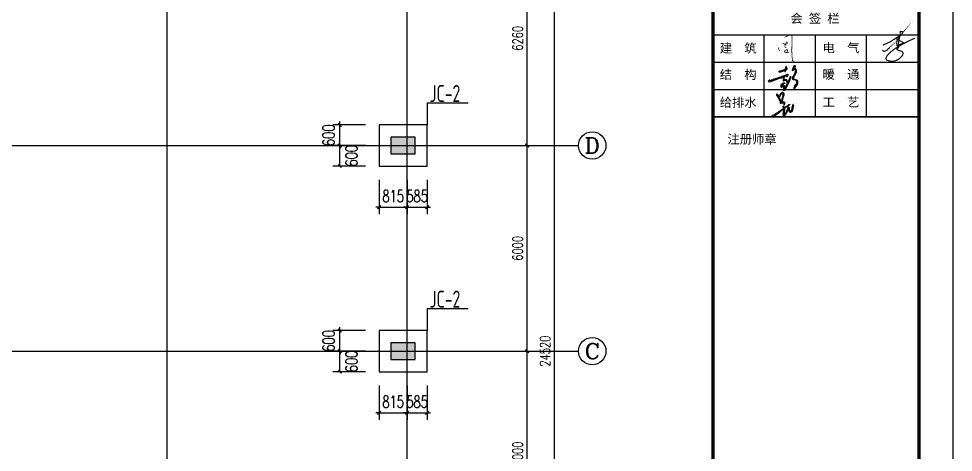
# Model space of a CAD drawing. Extents: x -17471 to 313636, y -71590 to 757901.
# Drawn here: x 286379 to 313636, y 101290 to 113944 of the extents above; entities that cross this region are included whole.
import ezdxf
from ezdxf.enums import TextEntityAlignment as Align

# ---------------------------------------------------------------- set-up
doc = ezdxf.new("R2010")
doc.units = 0
doc.header["$LTSCALE"] = 1000
doc.header["$MEASUREMENT"] = 0
for name, color, linetype in [('10', 7, 'Continuous'), ('AXIS', 3, 'Continuous'), ('AXIS_TEXT', 7, 'Continuous'), ('DOTE', 1, 'Continuous'), ('PUB_DIM', 3, 'Continuous'), ('PUB_TITLE', 4, 'Continuous'), ('图框', 7, 'Continuous')]:
    doc.layers.add(name, color=color, linetype=linetype)
doc.layers.add('TEXT', color=7, linetype='Continuous', lineweight=13)
doc.styles.add('_TCH_AXIS', font='COMPLEX', dxfattribs={"bigfont": 'GBCBIG'})
doc.styles.add('_TCH_DIM_T3', font='SIMPLEX', dxfattribs={"width": 0.705882, "bigfont": 'GBCBIG'})
doc.styles.add('COMPLEX', font='COMPLEX')
doc.styles.add('STYLE-黑体', font='simhei.ttf')
doc.styles.add('TSSD_REIN', font='Tssdeng.shx', dxfattribs={"width": 0.7, "bigfont": 'hztxt.shx'})
doc.styles.add('黑体', font='simhei.ttf', dxfattribs={"width": 0.6, "height": 4.3})
doc.dimstyles.new('_TCH_ARCH&&100', dxfattribs={"dimtxt": 297.5, "dimasz": 100, "dimexe": 250, "dimexo": 300, "dimgap": 126.25, "dimtad": 1, "dimdec": 0, "dimzin": 0, "dimdsep": 46, "dimtxsty": '_TCH_DIM_T3', "dimblk": 'ARCHTICK', "dimcen": 0.09, "dimclrt": 7, "dimazin": 2, "dimtfac": 1, "dimtdec": 0, "dimtix": 1, "dimtmove": 2, "dimatfit": 3, "dimfxl": 0, "dimtolj": 1, "dimtzin": 0, "dimarcsym": 0})
doc.dimstyles.new('_TCH_ARCH&&150', dxfattribs={"dimtxt": 446.25, "dimasz": 150, "dimexe": 375, "dimexo": 450, "dimgap": 189.375, "dimtad": 1, "dimdec": 0, "dimzin": 0, "dimdsep": 46, "dimtxsty": '_TCH_DIM_T3', "dimblk": 'ARCHTICK', "dimcen": 0.09, "dimclrt": 7, "dimazin": 2, "dimtfac": 1, "dimtdec": 0, "dimtix": 1, "dimtmove": 2, "dimatfit": 3, "dimfxl": 0, "dimtolj": 1, "dimtzin": 0, "dimarcsym": 0})

# ---------------------------------------------------------------- blocks, each defined once
blk = doc.blocks.new('新块GJKGKGKL')
h = blk.add_hatch(color=256)
h.paths.add_polyline_path([(349949, 131865), (349995, 131881), (350076, 131910), (350117, 131929), (350168, 131942), (350197, 131957), (350231, 131969), (350252, 131977), (350290, 131990), (350309, 131997), (350319, 132000), (350321, 131988), (350316, 131977), (350325, 131975), (350331, 131977), (350347, 131988), (350355, 132000), (350365, 132017), (350357, 132032), (350338, 132029), (350296, 132014), (350217, 131988), (350122, 131952), (350062, 131929), (349973, 131897), (349922, 131878), (349915, 131879), (349890, 131866), (349873, 131862), (349870, 131859), (349849, 131859), (349848, 131868), (349844, 131874), (349833, 131870), (349828, 131865), (349810, 131851), (349808, 131843), (349810, 131832), (349820, 131826), (349843, 131826), (349906, 131847)])
h.paths.add_polyline_path([(350293, 132160), (350301, 132164), (350313, 132167), (350321, 132173), (350328, 132177), (350331, 132183), (350335, 132189), (350336, 132201), (350329, 132211), (350322, 132208), (350315, 132200), (350307, 132195), (350303, 132203), (350307, 132209), (350311, 132216), (350316, 132225), (350318, 132233), (350318, 132240), (350316, 132246), (350304, 132247), (350297, 132246), (350294, 132242), (350291, 132234), (350288, 132227), (350287, 132217), (350286, 132208), (350282, 132194), (350280, 132184), (350274, 132176), (350267, 132173), (350254, 132164), (350224, 132152), (350199, 132143), (350183, 132136), (350168, 132129), (350141, 132124), (350112, 132121), (350100, 132117), (350102, 132105), (350120, 132103), (350157, 132109), (350187, 132119), (350216, 132127), (350234, 132137), (350252, 132144), (350261, 132148), (350264, 132144), (350264, 132135), (350265, 132123), (350270, 132115), (350277, 132113), (350285, 132117), (350288, 132124), (350288, 132138), (350288, 132151)])
h.paths.add_polyline_path([(350242, 131883), (350241, 131896), (350241, 131914), (350249, 131925), (350262, 131938), (350260, 131947), (350244, 131950), (350232, 131940), (350226, 131921), (350221, 131905), (350222, 131880), (350221, 131866), (350219, 131856), (350226, 131851), (350235, 131851), (350247, 131860), (350256, 131870), (350271, 131874), (350293, 131874), (350301, 131872), (350310, 131867), (350314, 131855), (350311, 131842), (350314, 131830), (350320, 131829), (350328, 131834), (350332, 131856), (350327, 131879), (350312, 131888), (350287, 131887), (350256, 131886)], flags=17)
h.paths.add_polyline_path([(350232, 131775), (350241, 131778), (350264, 131781), (350265, 131792), (350255, 131795), (350237, 131796), (350229, 131792), (350216, 131786), (350205, 131782), (350201, 131773), (350205, 131760), (350211, 131753), (350221, 131754), (350223, 131762)], flags=17)
h.paths.add_polyline_path([(350186, 131711), (350192, 131728), (350192, 131751), (350190, 131767), (350177, 131771), (350171, 131764), (350168, 131745), (350163, 131723), (350163, 131701), (350170, 131680), (350175, 131673), (350193, 131675), (350206, 131680), (350216, 131694), (350226, 131701), (350233, 131707), (350242, 131714), (350253, 131704), (350251, 131681), (350244, 131665), (350243, 131638), (350238, 131613), (350233, 131596), (350238, 131583), (350251, 131582), (350266, 131594), (350290, 131623), (350315, 131680), (350348, 131752), (350394, 131858), (350422, 131941), (350427, 131987), (350405, 131923), (350369, 131846), (350344, 131796), (350310, 131715), (350292, 131686), (350271, 131640), (350257, 131619), (350259, 131638), (350263, 131668), (350269, 131689), (350267, 131705), (350259, 131723), (350249, 131730), (350237, 131728), (350219, 131716), (350211, 131704), (350199, 131690), (350188, 131693)])
for points in [[(350515, 131908), (350507, 131924), (350512, 131943), (350522, 131969), (350535, 132003), (350552, 132029), (350579, 132091), (350583, 132114), (350584, 132135), (350583, 132156), (350575, 132178), (350556, 132194), (350553, 132206), (350550, 132228), (350549, 132244), (350551, 132257), (350555, 132282), (350548, 132284), (350536, 132282), (350521, 132252), (350506, 132236), (350495, 132213), (350487, 132179), (350479, 132155), (350479, 132143), (350486, 132136), (350487, 132146), (350498, 132173), (350504, 132191), (350514, 132210), (350520, 132213), (350527, 132208), (350541, 132184), (350550, 132171), (350564, 132159), (350568, 132134), (350561, 132118), (350556, 132072), (350525, 132019), (350505, 131981), (350483, 131940), (350487, 131904), (350492, 131895), (350504, 131881), (350552, 131872), (350581, 131871), (350594, 131861), (350600, 131844), (350598, 131805), (350589, 131782), (350582, 131766), (350570, 131750), (350549, 131708), (350543, 131676), (350520, 131658), (350523, 131643), (350530, 131633), (350537, 131633), (350546, 131647), (350563, 131685), (350580, 131712), (350603, 131747), (350616, 131770), (350623, 131807), (350623, 131842), (350606, 131873), (350592, 131882), (350562, 131890), (350546, 131891), (350525, 131902)], [(350149, 131301), (350145, 131328), (350132, 131348), (350127, 131378), (350115, 131403), (350101, 131427), (350089, 131449), (350064, 131477), (350049, 131486), (350034, 131486), (350034, 131472), (350034, 131450), (350051, 131435), (350071, 131403), (350099, 131359), (350114, 131327), (350130, 131298), (350137, 131261), (350137, 131247), (350136, 131238), (350144, 131230), (350152, 131231), (350167, 131239), (350181, 131241), (350205, 131245), (350220, 131248), (350240, 131243), (350248, 131234), (350240, 131195), (350237, 131183), (350257, 131197), (350260, 131212), (350271, 131216), (350275, 131237), (350266, 131256), (350246, 131263), (350210, 131268), (350180, 131260), (350173, 131265), (350189, 131287), (350208, 131337), (350223, 131385), (350235, 131422), (350248, 131466), (350248, 131494), (350238, 131514), (350224, 131524), (350211, 131530), (350192, 131527), (350179, 131522), (350162, 131509), (350152, 131497), (350144, 131488), (350133, 131470), (350127, 131456), (350129, 131440), (350129, 131431), (350142, 131426), (350147, 131457), (350160, 131474), (350179, 131491), (350193, 131497), (350203, 131497), (350208, 131497), (350215, 131492), (350218, 131481), (350214, 131467), (350214, 131446), (350203, 131400), (350183, 131338), (350171, 131304), (350158, 131276), (350153, 131278)], [(350505, 131179), (350510, 131208), (350497, 131203), (350486, 131177), (350477, 131143), (350476, 131118), (350471, 131085), (350460, 131051), (350450, 131037), (350436, 131011), (350424, 131000), (350414, 131005), (350406, 131010), (350396, 131027), (350392, 131046), (350387, 131058), (350388, 131089), (350390, 131110), (350387, 131121), (350372, 131122), (350362, 131113), (350357, 131088), (350340, 131063), (350333, 131044), (350310, 130999), (350301, 130988), (350287, 130966), (350272, 130931), (350267, 130924), (350259, 130918), (350253, 130916), (350248, 130918), (350250, 130944), (350250, 130963), (350252, 130987), (350259, 131028), (350262, 131048), (350261, 131068), (350253, 131077), (350262, 131087), (350277, 131096), (350308, 131121), (350331, 131137), (350352, 131153), (350367, 131164), (350381, 131175), (350399, 131188), (350408, 131192), (350409, 131199), (350402, 131200), (350393, 131200), (350382, 131195), (350362, 131183), (350339, 131169), (350317, 131155), (350303, 131145), (350292, 131136), (350272, 131118), (350254, 131100), (350255, 131107), (350255, 131118), (350251, 131136), (350244, 131145), (350240, 131152), (350228, 131147), (350217, 131146), (350219, 131130), (350225, 131120), (350230, 131106), (350229, 131084), (350222, 131081), (350201, 131065), (350188, 131055), (350161, 131041), (350094, 130996), (350033, 130954), (349961, 130910), (349935, 130897), (349914, 130872), (349921, 130852), (349930, 130847), (349952, 130857), (349972, 130872), (350003, 130895), (350043, 130919), (350067, 130934), (350111, 130970), (350161, 131009), (350197, 131041), (350210, 131052), (350230, 131052), (350240, 131051), (350238, 131031), (350235, 131006), (350233, 130991), (350229, 130961), (350226, 130937), (350225, 130900), (350237, 130886), (350253, 130885), (350277, 130897), (350285, 130917), (350298, 130940), (350318, 130969), (350334, 131015), (350350, 131050), (350372, 131067), (350379, 131039), (350385, 131008), (350398, 130994), (350411, 130980), (350423, 130972), (350441, 130982), (350459, 130997), (350470, 131016), (350484, 131039), (350488, 131073), (350495, 131141), (350495, 131155)]]:
    blk.add_hatch(color=256).paths.add_polyline_path(points)
at = {"const_width": 32}
for points in [[(352989, 132846), (353180, 132930), (353415, 133083), (353508, 133143), (353544, 133196), (353539, 133218), (353494, 133225), (353475, 133228), (353467, 133139), (353404, 132804), (353381, 132833), (353373, 132888), (353382, 132950), (353400, 133017), (353435, 133066), (353459, 133093), (353346, 132950), (353243, 132840), (353108, 132715), (353056, 132680), (353020, 132674), (352998, 132683), (352975, 132711)], [(353390, 132836), (353424, 132844), (353445, 132830), (353424, 132783), (353382, 132737), (353383, 132724), (353401, 132709), (353512, 132674), (353533, 132656), (353553, 132629), (353545, 132585), (353512, 132534), (353449, 132471), (353344, 132412), (353250, 132397), (353183, 132405), (353107, 132424), (353074, 132466), (353076, 132494), (353102, 132545), (353195, 132648), (353338, 132757), (353527, 132870), (353709, 132965), (353875, 133037)], [(353354, 133024), (353473, 132965), (353568, 132910), (353587, 132896)], [(353416, 132853), (353546, 132894), (353584, 132899)]]:
    blk.add_lwpolyline(points, dxfattribs=at)
at = {"linetype": 'ByBlock', "lineweight": 9, "ltscale": 300, "const_width": 20}
for points in [[(350260, 133066), (350377, 133117), (350425, 133118), (350456, 133115), (350466, 133104), (350471, 133072), (350460, 132690), (350470, 132497), (350497, 132408), (350464, 132426)], [(350209, 132901), (350253, 132873), (350289, 132873), (350317, 132877), (350327, 132886), (350335, 132899), (350337, 132917), (350328, 132932), (350317, 132937), (350303, 132915), (350275, 132844), (350274, 132791), (350286, 132783), (350311, 132788)], [(350082, 132784), (350119, 132682)], [(350251, 132694), (350267, 132670), (350273, 132698), (350312, 132718), (350341, 132716), (350345, 132702), (350335, 132678), (350323, 132656), (350283, 132632), (350276, 132638), (350325, 132642), (350390, 132654)]]:
    blk.add_lwpolyline(points, dxfattribs=at)
for points in [[(350168, 132129), (350141, 132124), (350112, 132121), (350100, 132117), (350102, 132105), (350120, 132103), (350157, 132109), (350187, 132119), (350216, 132127), (350234, 132137), (350252, 132144), (350261, 132148), (350261, 132148), (350264, 132144), (350264, 132135), (350265, 132123), (350270, 132115), (350277, 132113), (350285, 132117), (350288, 132124), (350288, 132138), (350288, 132151), (350293, 132160), (350301, 132164), (350313, 132167), (350321, 132173), (350328, 132177), (350331, 132183), (350335, 132189), (350336, 132201), (350329, 132211), (350322, 132208), (350315, 132200), (350307, 132195), (350307, 132195), (350307, 132195), (350303, 132203), (350307, 132209), (350311, 132216), (350316, 132225), (350318, 132233), (350318, 132240), (350316, 132246), (350304, 132247), (350297, 132246), (350294, 132242), (350291, 132234), (350288, 132227), (350287, 132217), (350286, 132208), (350282, 132194), (350280, 132184), (350274, 132176), (350267, 132173), (350254, 132164), (350224, 132152), (350199, 132143), (350183, 132136), (350168, 132129)], [(350514, 132210), (350504, 132191), (350498, 132173), (350487, 132146), (350486, 132136), (350479, 132143), (350479, 132155), (350487, 132179), (350495, 132213), (350506, 132236), (350521, 132252), (350536, 132282), (350548, 132284), (350555, 132282), (350551, 132257), (350549, 132244), (350550, 132228), (350553, 132206), (350556, 132194), (350575, 132178), (350583, 132156), (350584, 132135), (350583, 132114), (350579, 132091), (350552, 132029), (350535, 132003), (350522, 131969), (350512, 131943), (350507, 131924), (350515, 131908), (350525, 131902), (350546, 131891), (350562, 131890), (350592, 131882), (350606, 131873), (350623, 131842), (350623, 131807), (350616, 131770), (350603, 131747), (350580, 131712), (350563, 131685), (350546, 131647), (350537, 131633), (350530, 131633), (350523, 131643), (350520, 131658), (350543, 131676), (350549, 131708), (350570, 131750), (350582, 131766), (350589, 131782), (350598, 131805), (350600, 131844), (350594, 131861), (350581, 131871), (350552, 131872), (350504, 131881), (350492, 131895), (350487, 131904), (350483, 131940), (350505, 131981), (350525, 132019), (350556, 132072), (350561, 132118), (350568, 132134), (350564, 132159), (350550, 132171), (350541, 132184), (350527, 132208), (350520, 132213), (350514, 132210)], [(349915, 131879), (349890, 131866), (349873, 131862), (349870, 131859), (349849, 131859), (349848, 131868), (349844, 131874), (349833, 131870), (349828, 131865), (349810, 131851), (349808, 131843), (349810, 131832), (349820, 131826), (349843, 131826), (349906, 131847), (349949, 131865), (349995, 131881), (350076, 131910), (350117, 131929), (350168, 131942), (350197, 131957), (350231, 131969), (350252, 131977), (350290, 131990), (350309, 131997), (350319, 132000), (350321, 131988), (350316, 131977), (350325, 131975), (350331, 131977), (350347, 131988), (350355, 132000), (350365, 132017), (350357, 132032), (350338, 132029), (350296, 132014), (350217, 131988), (350122, 131952), (350062, 131929), (349973, 131897), (349922, 131878), (349915, 131879)], [(350163, 131701), (350163, 131723), (350168, 131745), (350171, 131764), (350177, 131771), (350190, 131767), (350192, 131751), (350192, 131728), (350186, 131711), (350188, 131693), (350199, 131690), (350211, 131704), (350219, 131716), (350237, 131728), (350249, 131730), (350259, 131723), (350267, 131705), (350269, 131689), (350263, 131668), (350259, 131638), (350257, 131619), (350271, 131640), (350292, 131686), (350310, 131715), (350344, 131796), (350369, 131846), (350405, 131923), (350427, 131987), (350422, 131941), (350394, 131858), (350348, 131752), (350315, 131680), (350290, 131623), (350266, 131594), (350251, 131582), (350238, 131583), (350233, 131596), (350238, 131613), (350243, 131638), (350244, 131665), (350251, 131681), (350251, 131681), (350253, 131704), (350242, 131714), (350233, 131707), (350226, 131701), (350216, 131694), (350206, 131680), (350193, 131675), (350175, 131673), (350170, 131680), (350163, 131701)], [(350241, 131896), (350241, 131914), (350249, 131925), (350262, 131938), (350260, 131947), (350244, 131950), (350232, 131940), (350226, 131921), (350221, 131905), (350222, 131880), (350221, 131866), (350219, 131856), (350226, 131851), (350235, 131851), (350247, 131860), (350256, 131870), (350271, 131874), (350293, 131874), (350301, 131872), (350310, 131867), (350314, 131855), (350311, 131842), (350314, 131830), (350320, 131829), (350328, 131834), (350332, 131856), (350327, 131879), (350312, 131888), (350287, 131887), (350256, 131886), (350242, 131883), (350241, 131896)], [(350142, 131426), (350147, 131457), (350160, 131474), (350179, 131491), (350193, 131497), (350203, 131497), (350208, 131497), (350215, 131492), (350218, 131481), (350214, 131467), (350214, 131446), (350203, 131400), (350183, 131338), (350171, 131304), (350158, 131276), (350153, 131278), (350149, 131301), (350145, 131328), (350132, 131348), (350127, 131378), (350115, 131403), (350101, 131427), (350089, 131449), (350064, 131477), (350049, 131486), (350034, 131486), (350034, 131472), (350034, 131450), (350051, 131435), (350071, 131403), (350099, 131359), (350114, 131327), (350130, 131298), (350137, 131261), (350137, 131247), (350136, 131238), (350144, 131230), (350152, 131231), (350167, 131239), (350181, 131241), (350205, 131245), (350220, 131248), (350240, 131243), (350248, 131234), (350240, 131195), (350237, 131183), (350257, 131197), (350260, 131212), (350271, 131216), (350275, 131237), (350266, 131256), (350246, 131263), (350210, 131268), (350180, 131260), (350173, 131265), (350189, 131287), (350208, 131337), (350223, 131385), (350235, 131422), (350248, 131466), (350248, 131494), (350238, 131514), (350224, 131524), (350211, 131530), (350192, 131527), (350179, 131522), (350162, 131509), (350152, 131497), (350144, 131488), (350133, 131470), (350127, 131456), (350129, 131440), (350129, 131431), (350142, 131426), (350142, 131426)]]:
    blk.add_lwpolyline(points, close=True)
for points in [[(350232, 131775), (350223, 131762), (350221, 131754), (350211, 131753), (350205, 131760), (350201, 131773), (350205, 131782), (350216, 131786), (350229, 131792), (350237, 131796), (350255, 131795), (350265, 131792), (350264, 131781), (350241, 131778), (350232, 131775), (350232, 131775)], [(350505, 131179), (350495, 131155), (350495, 131141), (350488, 131073), (350484, 131039), (350470, 131016), (350459, 130997), (350441, 130982), (350423, 130972), (350411, 130980), (350398, 130994), (350385, 131008), (350379, 131039), (350372, 131067), (350350, 131050), (350334, 131015), (350318, 130969), (350298, 130940), (350285, 130917), (350277, 130897), (350253, 130885), (350237, 130886), (350225, 130900), (350226, 130937), (350229, 130961), (350233, 130991), (350235, 131006), (350238, 131031), (350240, 131051), (350230, 131052), (350210, 131052), (350197, 131041), (350161, 131009), (350111, 130970), (350067, 130934), (350043, 130919), (350003, 130895), (349972, 130872), (349952, 130857), (349930, 130847), (349921, 130852), (349914, 130872), (349935, 130897), (349961, 130910), (350033, 130954), (350094, 130996), (350161, 131041), (350188, 131055), (350201, 131065), (350222, 131081), (350229, 131084), (350230, 131106), (350225, 131120), (350219, 131130), (350217, 131146), (350228, 131147), (350240, 131152), (350244, 131145), (350251, 131136), (350255, 131118), (350255, 131107), (350254, 131100), (350272, 131118), (350292, 131136), (350303, 131145), (350317, 131155), (350339, 131169), (350362, 131183), (350382, 131195), (350393, 131200), (350402, 131200), (350409, 131199), (350408, 131192), (350399, 131188), (350381, 131175), (350367, 131164), (350352, 131153), (350331, 131137), (350308, 131121), (350277, 131096), (350262, 131087), (350253, 131077), (350261, 131068), (350262, 131048), (350259, 131028), (350252, 130987), (350250, 130963), (350250, 130944), (350248, 130918), (350253, 130916), (350259, 130918), (350267, 130924), (350272, 130931), (350287, 130966), (350301, 130988), (350310, 130999), (350333, 131044), (350340, 131063), (350357, 131088), (350362, 131113), (350372, 131122), (350387, 131121), (350390, 131110), (350388, 131089), (350387, 131058), (350392, 131046), (350396, 131027), (350406, 131010), (350414, 131005), (350424, 131000), (350436, 131011), (350450, 131037), (350460, 131051), (350471, 131085), (350476, 131118), (350477, 131143), (350486, 131177), (350497, 131203), (350510, 131208)]]:
    blk.add_lwpolyline(points)
blk = doc.blocks.new('结构图签1')
at = {"layer": '图框', "color": 0}
for p, q in [((333761, 41880), (339771, 41880)), ((333761, 41083), (339771, 41083)), ((333761, 40286), (339771, 40286)), ((333761, 39489), (339771, 39489))]:
    blk.add_line(p, q, dxfattribs=at)
at = {"layer": '图框', "color": 4, "const_width": 98.6}
blk.add_lwpolyline([(333761, 58400), (339771, 58400), (339771, 1000), (333761, 1000)], close=True, dxfattribs=at)
at = {"layer": '图框', "color": 0, "const_width": 50}
blk.add_lwpolyline([(333761, 49649), (339771, 49649), (339771, 39489), (333761, 39489)], close=True, dxfattribs=at)
at = {"layer": '图框', "color": 0}
for points in [[(335255, 39489), (335255, 41880)], [(336749, 39489), (336749, 41880)], [(338243, 39489), (338243, 41880)]]:
    blk.add_lwpolyline(points, dxfattribs=at)
at = {"layer": '图框', "color": 0, "const_width": 40.3}
blk.add_lwpolyline([(333761, 39489), (339771, 39489)], dxfattribs=at)
at = {"xscale": 1.050524997018278, "yscale": 1.050524997018278, "zscale": 1.050524997018278}
blk.add_blockref('新块GJKGKGKL', (-32108, -97977), dxfattribs=at)
at = {"layer": '图框', "color": 0, "style": 'STYLE-黑体'}
for s, p in [('会 签 栏', (336020, 42231)), ('建  筑', (333959, 41362)), ('电  气', (336957, 41370)), ('结  构', (333959, 40592)), ('暖  通', (336957, 40601)), ('给排水', (333959, 39780)), ('工  艺', (336957, 39788))]:
    blk.add_text(s, height=262.9, dxfattribs=at).set_placement(p)
at = {"layer": '图框', "color": 4, "style": '黑体'}
blk.add_text('注册师章', height=262.9, dxfattribs=at).set_placement((334183, 38709))
blk = doc.blocks.new('_ArchTick')
at = {"color": 0, "linetype": 'ByBlock', "const_width": 0.4}
blk.add_lwpolyline([(-0.5, -0.5), (0.5, 0.5)], dxfattribs=at)
blk = doc.blocks.new('*D160')
at = {"layer": 'Defpoints', "color": 0, "transparency": 16777216}
for p in [(296891, 103642), (297706, 103642), (297706, 102442)]:
    blk.add_point(p, dxfattribs=at)
at = {"layer": 'PUB_DIM', "color": 0, "lineweight": -2, "transparency": 16777216}
for p, q in [((296891, 103242), (296891, 102242)), ((297706, 103242), (297706, 102242)), ((296891, 102442), (296791, 102442)), ((296891, 102442), (297706, 102442)), ((297706, 102442), (297806, 102442))]:
    blk.add_line(p, q, dxfattribs=at)
at = {"layer": 'PUB_DIM', "color": 0, "lineweight": -2, "transparency": 16777216, "xscale": 100, "yscale": 100, "zscale": 100}
blk.add_blockref('_ArchTick', (296891, 102442), dxfattribs=at)
at = {"layer": 'PUB_DIM', "color": 0, "lineweight": -2, "transparency": 16777216, "xscale": 100, "yscale": 100, "zscale": 100, "rotation": 180}
blk.add_blockref('_ArchTick', (297706, 102442), dxfattribs=at)
at = {"layer": 'PUB_DIM', "color": 7, "transparency": 16777216, "insert": (297299, 102767), "char_height": 350, "attachment_point": 5, "style": '_TCH_DIM_T3'}
blk.add_mtext('\\A1;815', dxfattribs=at)
blk = doc.blocks.new('*D161')
at = {"layer": 'Defpoints', "color": 0, "transparency": 16777216}
for p in [(297706, 103642), (298291, 103642), (298291, 102442)]:
    blk.add_point(p, dxfattribs=at)
at = {"layer": 'PUB_DIM', "color": 0, "lineweight": -2, "transparency": 16777216}
for p, q in [((297706, 103242), (297706, 102242)), ((298291, 103242), (298291, 102242)), ((297706, 102442), (297606, 102442)), ((297706, 102442), (298291, 102442)), ((298291, 102442), (298391, 102442))]:
    blk.add_line(p, q, dxfattribs=at)
at = {"layer": 'PUB_DIM', "color": 0, "lineweight": -2, "transparency": 16777216, "xscale": 100, "yscale": 100, "zscale": 100}
blk.add_blockref('_ArchTick', (297706, 102442), dxfattribs=at)
at = {"layer": 'PUB_DIM', "color": 0, "lineweight": -2, "transparency": 16777216, "xscale": 100, "yscale": 100, "zscale": 100, "rotation": 180}
blk.add_blockref('_ArchTick', (298291, 102442), dxfattribs=at)
at = {"layer": 'PUB_DIM', "color": 7, "transparency": 16777216, "insert": (297999, 102767), "char_height": 350, "attachment_point": 5, "style": '_TCH_DIM_T3'}
blk.add_mtext('\\A1;585', dxfattribs=at)
blk = doc.blocks.new('*D162')
at = {"layer": 'Defpoints', "color": 0, "transparency": 16777216}
for p in [(295743, 104242), (296891, 104242), (296891, 103642)]:
    blk.add_point(p, dxfattribs=at)
at = {"layer": 'PUB_DIM', "color": 0, "lineweight": -2, "transparency": 16777216}
for p, q in [((296491, 104242), (295543, 104242)), ((295743, 103642), (295743, 104242)), ((296491, 103642), (295543, 103642))]:
    blk.add_line(p, q, dxfattribs=at)
at = {"layer": 'PUB_DIM', "color": 0, "lineweight": -2, "transparency": 16777216, "xscale": 100, "yscale": 100, "zscale": 100}
for p, rotation in [((295743, 104242), 90), ((295743, 103642), 270)]:
    blk.add_blockref('_ArchTick', p, dxfattribs=dict(at, rotation=rotation))
at = {"layer": 'PUB_DIM', "color": 7, "transparency": 16777216, "insert": (296086, 103942), "char_height": 350, "attachment_point": 5, "rotation": 90, "style": '_TCH_DIM_T3'}
blk.add_mtext('\\A1;600', dxfattribs=at)
blk = doc.blocks.new('*D163')
at = {"layer": 'Defpoints', "color": 0, "transparency": 16777216}
for p in [(295743, 104842), (296891, 104842), (296891, 104242)]:
    blk.add_point(p, dxfattribs=at)
at = {"layer": 'PUB_DIM', "color": 0, "lineweight": -2, "transparency": 16777216}
for p, q in [((295743, 104842), (295743, 104942)), ((296491, 104842), (295543, 104842)), ((295743, 104242), (295743, 104842)), ((296491, 104242), (295543, 104242)), ((295743, 104242), (295743, 104142))]:
    blk.add_line(p, q, dxfattribs=at)
at = {"layer": 'PUB_DIM', "color": 0, "lineweight": -2, "transparency": 16777216, "xscale": 100, "yscale": 100, "zscale": 100}
for p, rotation in [((295743, 104842), 270), ((295743, 104242), 90)]:
    blk.add_blockref('_ArchTick', p, dxfattribs=dict(at, rotation=rotation))
at = {"layer": 'PUB_DIM', "color": 7, "transparency": 16777216, "insert": (295418, 104542), "char_height": 350, "attachment_point": 5, "rotation": 90, "style": '_TCH_DIM_T3'}
blk.add_mtext('\\A1;600', dxfattribs=at)
blk = doc.blocks.new('*D164')
at = {"layer": 'Defpoints', "color": 0, "transparency": 16777216}
for p in [(296891, 109642), (297706, 109642), (297706, 108442)]:
    blk.add_point(p, dxfattribs=at)
at = {"layer": 'PUB_DIM', "color": 0, "lineweight": -2, "transparency": 16777216}
for p, q in [((296891, 109242), (296891, 108242)), ((297706, 109242), (297706, 108242)), ((296891, 108442), (296791, 108442)), ((296891, 108442), (297706, 108442)), ((297706, 108442), (297806, 108442))]:
    blk.add_line(p, q, dxfattribs=at)
at = {"layer": 'PUB_DIM', "color": 0, "lineweight": -2, "transparency": 16777216, "xscale": 100, "yscale": 100, "zscale": 100}
blk.add_blockref('_ArchTick', (296891, 108442), dxfattribs=at)
at = {"layer": 'PUB_DIM', "color": 0, "lineweight": -2, "transparency": 16777216, "xscale": 100, "yscale": 100, "zscale": 100, "rotation": 180}
blk.add_blockref('_ArchTick', (297706, 108442), dxfattribs=at)
at = {"layer": 'PUB_DIM', "color": 7, "transparency": 16777216, "insert": (297299, 108767), "char_height": 350, "attachment_point": 5, "style": '_TCH_DIM_T3'}
blk.add_mtext('\\A1;815', dxfattribs=at)
blk = doc.blocks.new('*D165')
at = {"layer": 'Defpoints', "color": 0, "transparency": 16777216}
for p in [(297706, 109642), (298291, 109642), (298291, 108442)]:
    blk.add_point(p, dxfattribs=at)
at = {"layer": 'PUB_DIM', "color": 0, "lineweight": -2, "transparency": 16777216}
for p, q in [((297706, 109242), (297706, 108242)), ((298291, 109242), (298291, 108242)), ((297706, 108442), (297606, 108442)), ((297706, 108442), (298291, 108442)), ((298291, 108442), (298391, 108442))]:
    blk.add_line(p, q, dxfattribs=at)
at = {"layer": 'PUB_DIM', "color": 0, "lineweight": -2, "transparency": 16777216, "xscale": 100, "yscale": 100, "zscale": 100}
blk.add_blockref('_ArchTick', (297706, 108442), dxfattribs=at)
at = {"layer": 'PUB_DIM', "color": 0, "lineweight": -2, "transparency": 16777216, "xscale": 100, "yscale": 100, "zscale": 100, "rotation": 180}
blk.add_blockref('_ArchTick', (298291, 108442), dxfattribs=at)
at = {"layer": 'PUB_DIM', "color": 7, "transparency": 16777216, "insert": (297999, 108767), "char_height": 350, "attachment_point": 5, "style": '_TCH_DIM_T3'}
blk.add_mtext('\\A1;585', dxfattribs=at)
blk = doc.blocks.new('*D166')
at = {"layer": 'Defpoints', "color": 0, "transparency": 16777216}
for p in [(295743, 110242), (296891, 110242), (296891, 109642)]:
    blk.add_point(p, dxfattribs=at)
at = {"layer": 'PUB_DIM', "color": 0, "lineweight": -2, "transparency": 16777216}
for p, q in [((296491, 110242), (295543, 110242)), ((295743, 109642), (295743, 110242)), ((296491, 109642), (295543, 109642))]:
    blk.add_line(p, q, dxfattribs=at)
at = {"layer": 'PUB_DIM', "color": 0, "lineweight": -2, "transparency": 16777216, "xscale": 100, "yscale": 100, "zscale": 100}
for p, rotation in [((295743, 110242), 90), ((295743, 109642), 270)]:
    blk.add_blockref('_ArchTick', p, dxfattribs=dict(at, rotation=rotation))
at = {"layer": 'PUB_DIM', "color": 7, "transparency": 16777216, "insert": (296086, 109942), "char_height": 350, "attachment_point": 5, "rotation": 90, "style": '_TCH_DIM_T3'}
blk.add_mtext('\\A1;600', dxfattribs=at)
blk = doc.blocks.new('*D167')
at = {"layer": 'Defpoints', "color": 0, "transparency": 16777216}
for p in [(295743, 110842), (296891, 110842), (296891, 110242)]:
    blk.add_point(p, dxfattribs=at)
at = {"layer": 'PUB_DIM', "color": 0, "lineweight": -2, "transparency": 16777216}
for p, q in [((295743, 110842), (295743, 110942)), ((296491, 110842), (295543, 110842)), ((295743, 110242), (295743, 110842)), ((296491, 110242), (295543, 110242)), ((295743, 110242), (295743, 110142))]:
    blk.add_line(p, q, dxfattribs=at)
at = {"layer": 'PUB_DIM', "color": 0, "lineweight": -2, "transparency": 16777216, "xscale": 100, "yscale": 100, "zscale": 100}
for p, rotation in [((295743, 110842), 270), ((295743, 110242), 90)]:
    blk.add_blockref('_ArchTick', p, dxfattribs=dict(at, rotation=rotation))
at = {"layer": 'PUB_DIM', "color": 7, "transparency": 16777216, "insert": (295418, 110542), "char_height": 350, "attachment_point": 5, "rotation": 90, "style": '_TCH_DIM_T3'}
blk.add_mtext('\\A1;600', dxfattribs=at)
blk = doc.blocks.new('*D1875')
at = {"layer": 'AXIS', "color": 0, "lineweight": -2, "transparency": 16777216}
for p, q in [((299006, 104242), (301456, 104242)), ((301206, 98242), (301206, 104242)), ((299006, 98242), (301456, 98242))]:
    blk.add_line(p, q, dxfattribs=at)
at = {"layer": 'Defpoints', "color": 0, "transparency": 16777216}
for p in [(298706, 104242), (301206, 104242), (298706, 98242)]:
    blk.add_point(p, dxfattribs=at)
at = {"layer": 'AXIS', "color": 0, "lineweight": -2, "transparency": 16777216, "xscale": 100, "yscale": 100, "zscale": 100}
for p, rotation in [((301206, 104242), 90), ((301206, 98242), 270)]:
    blk.add_blockref('_ArchTick', p, dxfattribs=dict(at, rotation=rotation))
at = {"layer": 'AXIS', "color": 7, "transparency": 16777216, "insert": (300931, 101242), "char_height": 297.5, "attachment_point": 5, "rotation": 90, "style": '_TCH_DIM_T3'}
blk.add_mtext('\\A1;6000', dxfattribs=at)
blk = doc.blocks.new('*D1876')
at = {"layer": 'AXIS', "color": 0, "lineweight": -2, "transparency": 16777216}
for p, q in [((299006, 110242), (301456, 110242)), ((301206, 104242), (301206, 110242)), ((299006, 104242), (301456, 104242))]:
    blk.add_line(p, q, dxfattribs=at)
at = {"layer": 'Defpoints', "color": 0, "transparency": 16777216}
for p in [(298706, 110242), (301206, 110242), (298706, 104242)]:
    blk.add_point(p, dxfattribs=at)
at = {"layer": 'AXIS', "color": 0, "lineweight": -2, "transparency": 16777216, "xscale": 100, "yscale": 100, "zscale": 100}
for p, rotation in [((301206, 110242), 90), ((301206, 104242), 270)]:
    blk.add_blockref('_ArchTick', p, dxfattribs=dict(at, rotation=rotation))
at = {"layer": 'AXIS', "color": 7, "transparency": 16777216, "insert": (300931, 107242), "char_height": 297.5, "attachment_point": 5, "rotation": 90, "style": '_TCH_DIM_T3'}
blk.add_mtext('\\A1;6000', dxfattribs=at)
blk = doc.blocks.new('*D1877')
at = {"layer": 'AXIS', "color": 0, "lineweight": -2, "transparency": 16777216}
for p, q in [((299006, 116502), (301456, 116502)), ((301206, 110242), (301206, 116502)), ((299006, 110242), (301456, 110242))]:
    blk.add_line(p, q, dxfattribs=at)
at = {"layer": 'Defpoints', "color": 0, "transparency": 16777216}
for p in [(298706, 116502), (301206, 116502), (298706, 110242)]:
    blk.add_point(p, dxfattribs=at)
at = {"layer": 'AXIS', "color": 0, "lineweight": -2, "transparency": 16777216, "xscale": 100, "yscale": 100, "zscale": 100}
for p, rotation in [((301206, 116502), 90), ((301206, 110242), 270)]:
    blk.add_blockref('_ArchTick', p, dxfattribs=dict(at, rotation=rotation))
at = {"layer": 'AXIS', "color": 7, "transparency": 16777216, "insert": (300931, 113372), "char_height": 297.5, "attachment_point": 5, "rotation": 90, "style": '_TCH_DIM_T3'}
blk.add_mtext('\\A1;6260', dxfattribs=at)
blk = doc.blocks.new('*D1878')
at = {"layer": 'AXIS', "color": 0, "lineweight": -2, "transparency": 16777216}
for p, q in [((299006, 116502), (302256, 116502)), ((302006, 91982), (302006, 116502)), ((299006, 91982), (302256, 91982))]:
    blk.add_line(p, q, dxfattribs=at)
at = {"layer": 'Defpoints', "color": 0, "transparency": 16777216}
for p in [(298706, 116502), (302006, 116502), (298706, 91982)]:
    blk.add_point(p, dxfattribs=at)
at = {"layer": 'AXIS', "color": 0, "lineweight": -2, "transparency": 16777216, "xscale": 100, "yscale": 100, "zscale": 100}
for p, rotation in [((302006, 116502), 90), ((302006, 91982), 270)]:
    blk.add_blockref('_ArchTick', p, dxfattribs=dict(at, rotation=rotation))
at = {"layer": 'AXIS', "color": 7, "transparency": 16777216, "insert": (301731, 104242), "char_height": 297.5, "attachment_point": 5, "rotation": 90, "style": '_TCH_DIM_T3'}
blk.add_mtext('\\A1;24520', dxfattribs=at)
blk = doc.blocks.new('_AXISO')
blk.add_circle((0, 0), 0.5)
at = {"layer": 'AXIS_TEXT', "style": 'COMPLEX', "width": 1.041667}
blk.add_attdef('A', text='', height=0.56, dxfattribs=at).set_placement((-0.25, -0.28), (0.25, -0.28), align=Align.FIT)

msp = doc.modelspace()

# ---------------------------------------------------------------- hatches: boundary and pattern name
h = msp.add_hatch(color=256)
h.dxf.hatch_style = 1
h.paths.add_polyline_path([(297946.1, 110482.3), (297236.1, 110482.3), (297236.1, 110002.3), (297946.1, 110002.3)])
h = msp.add_hatch(color=256)
h.dxf.hatch_style = 1
h.paths.add_polyline_path([(297946.1, 104482.3), (297236.1, 104482.3), (297236.1, 104002.3), (297946.1, 104002.3)])

# ---------------------------------------------------------------- linework, layer by layer
for points in [[(298291.1, 110842), (296891.1, 110842), (296891.1, 109642), (298291.1, 109642)], [(297946.1, 110482.3), (297236.1, 110482.3), (297236.1, 110002.3), (297946.1, 110002.3)], [(298291.1, 104842), (296891.1, 104842), (296891.1, 103642), (298291.1, 103642)], [(297946.1, 104482.3), (297236.1, 104482.3), (297236.1, 104002.3), (297946.1, 104002.3)]]:
    msp.add_lwpolyline(points, close=True)
at = {"layer": '10'}
for p, q in [((298291.1, 111484.6), (298291.1, 110842)), ((298291.1, 111484.6), (299488.1, 111484.6)), ((298291.1, 105484.6), (298291.1, 104842)), ((298291.1, 105484.6), (299488.1, 105484.6))]:
    msp.add_line(p, q, dxfattribs=at)
at = {"layer": 'AXIS'}
for p, q in [((298706.1, 110242.3), (302706.1, 110242.3)), ((298706.1, 104242.3), (302706.1, 104242.3))]:
    msp.add_line(p, q, dxfattribs=at)
at = {"layer": 'DOTE'}
for p, q in [((290706.1, 90982.3), (290706.1, 117502.3)), ((297706.1, 90982.3), (297706.1, 117502.3)), ((198706.1, 110242.3), (298706.1, 110242.3)), ((198706.1, 104242.3), (298706.1, 104242.3))]:
    msp.add_line(p, q, dxfattribs=at)
at = {"layer": 'PUB_TITLE'}
msp.add_lwpolyline([(187535.9, 71590.1), (313635.9, 71590.1), (313635.9, 130990.1), (187535.9, 130990.1)], close=True, dxfattribs=at)
at = {"layer": 'PUB_TITLE', "const_width": 100}
msp.add_lwpolyline([(190035.9, 72590.1), (312635.9, 72590.1), (312635.9, 129990.1), (190035.9, 129990.1)], close=True, dxfattribs=at)

# ---------------------------------------------------------------- block references
msp.add_blockref('结构图签1', (-27134.7, 71590.1))
at = {"layer": 'AXIS'}
ref = msp.add_blockref('_AXISO', (303106.1, 110242.3), dxfattribs=dict(at, xscale=800, yscale=800, zscale=800))
ref.add_attrib('A', 'D', dxfattribs={"layer": 'AXIS_TEXT', "height": 452.5, "style": '_TCH_AXIS', "width": 1.235294}).set_placement((302879.8, 110016), (303332.3, 110016), align=Align.FIT)
ref = msp.add_blockref('_AXISO', (303106.1, 104242.3), dxfattribs=dict(at, xscale=800, yscale=800, zscale=800))
ref.add_attrib('A', 'C', dxfattribs={"layer": 'AXIS_TEXT', "height": 452.5, "style": '_TCH_AXIS', "width": 1.4}).set_placement((302879.8, 104016), (303332.3, 104016), align=Align.FIT)

# ---------------------------------------------------------------- texts
at = {"layer": 'TEXT', "style": 'TSSD_REIN', "width": 0.7}
for p in [(298361.7, 111510.2), (298361.7, 105510.2)]:
    msp.add_text('JC-2', height=500, dxfattribs=at).set_placement(p)

# ---------------------------------------------------------------- dimensions: what is measured, and where the dimension line sits
at = {"layer": 'AXIS'}
for p1, p2, distance, picture, middle in [((298706.1, 110242.3), (298706.1, 116502.3), -2500, '*D1877', (300931.1, 113372.3)), ((298706.1, 91982.3), (298706.1, 116502.3), -3300, '*D1878', (301731.1, 104242.3)), ((298706.1, 104242.3), (298706.1, 110242.3), -2500, '*D1876', (300931.1, 107242.3)), ((298706.1, 98242.3), (298706.1, 104242.3), -2500, '*D1875', (300931.1, 101242.3))]:
    dim = msp.add_aligned_dim(p1=p1, p2=p2, distance=distance, dimstyle='_TCH_ARCH&&100', dxfattribs=at)
    dim.commit()
    dim.dimension.update_dxf_attribs({"geometry": picture, "text_midpoint": middle})
at = {"layer": 'PUB_DIM'}
for base, p1, p2, picture, middle in [((295743.1, 110842), (296891.1, 110242), (296891.1, 110842), '*D167', (295418.1, 110542)), ((295743.1, 104842), (296891.1, 104242), (296891.1, 104842), '*D163', (295418.1, 104542))]:
    dim = msp.add_linear_dim(base=base, p1=p1, p2=p2, angle=90, dimstyle='_TCH_ARCH&&150', override={"dimtxt": 350, "dimasz": 100, "dimexe": 200, "dimexo": 400, "dimgap": 150}, dxfattribs=at)
    dim.commit()
    dim.dimension.update_dxf_attribs({"geometry": picture, "text_midpoint": middle})
for base, p1, p2, picture, middle in [((295743.1, 110242), (296891.1, 109642), (296891.1, 110242), '*D166', (296086.3, 109942)), ((295743.1, 104242), (296891.1, 103642), (296891.1, 104242), '*D162', (296086.3, 103942))]:
    dim = msp.add_linear_dim(base=base, p1=p1, p2=p2, angle=90, dimstyle='_TCH_ARCH&&150', override={"dimtxt": 350, "dimasz": 100, "dimexe": 200, "dimexo": 400, "dimgap": 150}, dxfattribs=at)
    dim.commit()
    dim.dimension.update_dxf_attribs({"geometry": picture, "text_midpoint": middle, "dimtype": 128})
for base, p1, p2, picture, middle in [((297706.1, 108442), (296891.1, 109642), (297706.1, 109642), '*D164', (297298.6, 108767)), ((298291.1, 108442), (297706.1, 109642), (298291.1, 109642), '*D165', (297998.6, 108767)), ((297706.1, 102442), (296891.1, 103642), (297706.1, 103642), '*D160', (297298.6, 102767)), ((298291.1, 102442), (297706.1, 103642), (298291.1, 103642), '*D161', (297998.6, 102767))]:
    dim = msp.add_linear_dim(base=base, p1=p1, p2=p2, dimstyle='_TCH_ARCH&&150', override={"dimtxt": 350, "dimasz": 100, "dimexe": 200, "dimexo": 400, "dimgap": 150}, dxfattribs=at)
    dim.commit()
    dim.dimension.update_dxf_attribs({"geometry": picture, "text_midpoint": middle})

doc.saveas('drawing.dxf')
